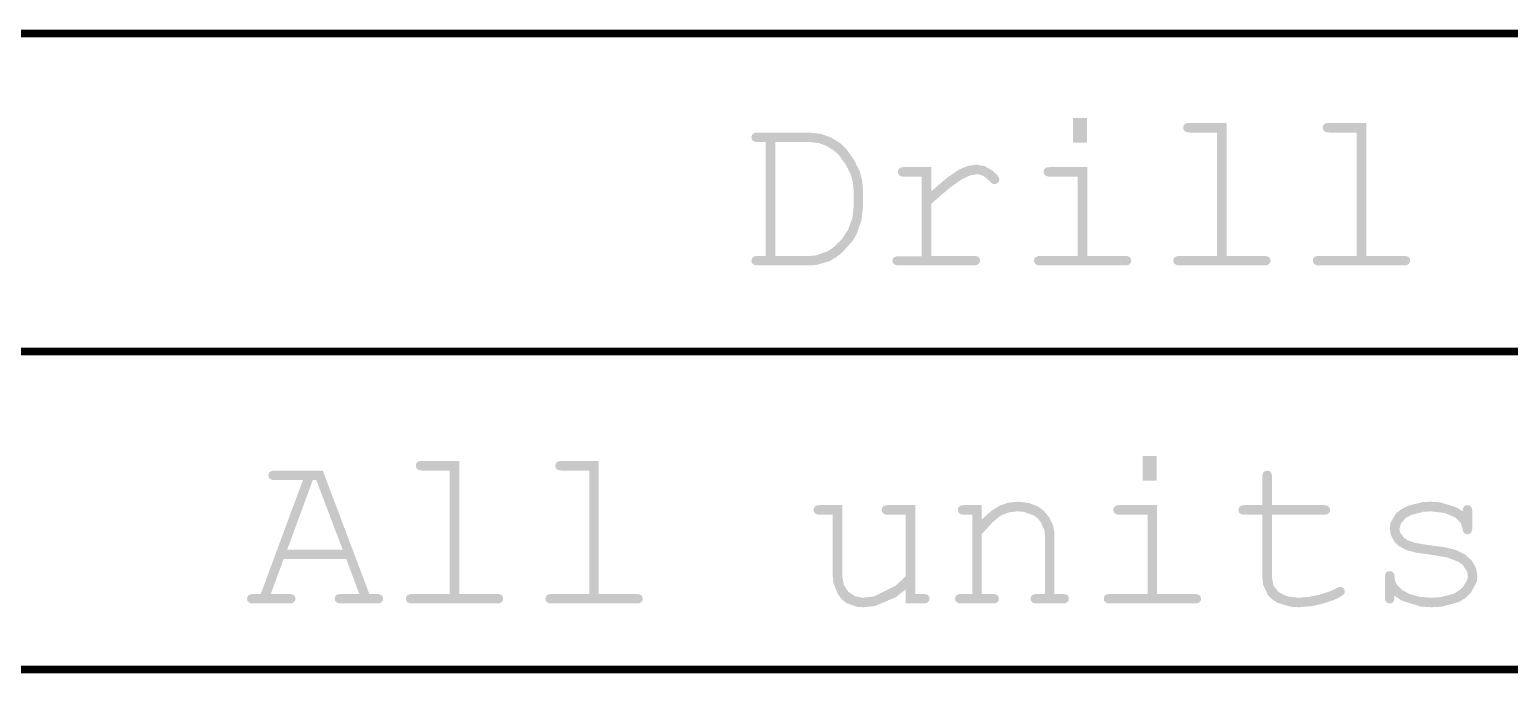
# Model space of a CAD drawing. Extents: x -3 to 268, y -4 to 76.
# Drawn here: x 169.34 to 188.44, y 67.39 to 75.69 of the extents above; entities that cross this region are included whole.
import ezdxf

# ---------------------------------------------------------------- set-up
doc = ezdxf.new("R2010")
doc.units = 0
doc.layers.add('DRILL_SYMBOLS', color=255, linetype='CONTINUOUS')

msp = doc.modelspace()

# ---------------------------------------------------------------- hatches: boundary and pattern name
at = {"layer": 'DRILL_SYMBOLS'}
for points in [[(182.986691, 74.546849), (182.986691, 74.228978), (182.80505, 74.228978), (182.80505, 74.546849)], [(184.788449, 74.485325), (184.788449, 72.769993), (185.271847, 72.769993), (185.310666, 72.765782), (185.3363, 72.753148), (185.350583, 72.733555), (185.355343, 72.70847), (185.350583, 72.6843), (185.3363, 72.664525), (185.310666, 72.651341), (185.271847, 72.646947), (184.182003, 72.646947), (184.144284, 72.651341), (184.119015, 72.664525), (184.104733, 72.6843), (184.099972, 72.70847), (184.104733, 72.733555), (184.119015, 72.753148), (184.144284, 72.765782), (184.182003, 72.769993), (184.665402, 72.769993), (184.665402, 74.360814), (184.31091, 74.360814), (184.273007, 74.365208), (184.247189, 74.378392), (184.232357, 74.398533), (184.227414, 74.423802), (184.232174, 74.447972), (184.246457, 74.467747), (184.272091, 74.480931), (184.31091, 74.485325)], [(186.588742, 74.485325), (186.588742, 72.769993), (187.07214, 72.769993), (187.110959, 72.765782), (187.136593, 72.753148), (187.150876, 72.733555), (187.155636, 72.70847), (187.150876, 72.6843), (187.136593, 72.664525), (187.110959, 72.651341), (187.07214, 72.646947), (185.982296, 72.646947), (185.944577, 72.651341), (185.919308, 72.664525), (185.905026, 72.6843), (185.900265, 72.70847), (185.905026, 72.733555), (185.919308, 72.753148), (185.944577, 72.765782), (185.982296, 72.769993), (186.465695, 72.769993), (186.465695, 74.360814), (186.111203, 74.360814), (186.0733, 74.365208), (186.047482, 74.378392), (186.03265, 74.398533), (186.027707, 74.423802), (186.032467, 74.447972), (186.04675, 74.467747), (186.072384, 74.480931), (186.111203, 74.485325)], [(178.842648, 72.769993), (179.412472, 72.769993), (179.488873, 72.776311), (179.634259, 72.826848), (179.703244, 72.871068), (179.821896, 72.982213), (179.906857, 73.113499), (179.957943, 73.253941), (179.974972, 73.392552), (179.974972, 73.615208), (179.965817, 73.72324), (179.938351, 73.818822), (179.87463, 73.945897), (179.788937, 74.06638), (179.723751, 74.128087), (179.633664, 74.1843), (179.527096, 74.2244), (179.412472, 74.237767), (178.965695, 74.237767), (178.965695, 72.769993), (178.842648, 72.769993), (178.842648, 74.237767), (178.738644, 74.237767), (178.700924, 74.241978), (178.675656, 74.254613), (178.661374, 74.274205), (178.656613, 74.29929), (178.661374, 74.324376), (178.675656, 74.343968), (178.700924, 74.356602), (178.738644, 74.360814), (179.400753, 74.360814), (179.549252, 74.3447), (179.684201, 74.296361), (179.797177, 74.227513), (179.879757, 74.149876), (179.981564, 74.006688), (180.055539, 73.855443), (180.087399, 73.732396), (180.098019, 73.588841), (180.098019, 73.418919), (180.077145, 73.232884), (180.014523, 73.052708), (179.965817, 72.966923), (179.826657, 72.812382), (179.736203, 72.743626), (179.660855, 72.701329), (179.49313, 72.652989), (179.400753, 72.646947), (178.738644, 72.646947), (178.700924, 72.651341), (178.675656, 72.664525), (178.661374, 72.6843), (178.656613, 72.70847), (178.661374, 72.733555), (178.675656, 72.753148), (178.700924, 72.765782), (178.738644, 72.769993)], [(180.97839, 73.915501), (180.97839, 73.604954), (181.188412, 73.783116), (181.338009, 73.884007), (181.452816, 73.930699), (181.558468, 73.946263), (181.664486, 73.927769), (181.762814, 73.872288), (181.833676, 73.807286), (181.857296, 73.760228), (181.852719, 73.734776), (181.838986, 73.714085), (181.818295, 73.700352), (181.792843, 73.695775), (181.779293, 73.697056), (181.767941, 73.700902), (181.753293, 73.711705), (181.729855, 73.733861), (181.681881, 73.777073), (181.6405, 73.804173), (181.60278, 73.818455), (181.565793, 73.823216), (181.476986, 73.807103), (181.371701, 73.758763), (181.21661, 73.647801), (180.97839, 73.443822), (180.97839, 72.769993), (181.523312, 72.769993), (181.56213, 72.765782), (181.587765, 72.753148), (181.602047, 72.733555), (181.606808, 72.70847), (181.602047, 72.6843), (181.587765, 72.664525), (181.56213, 72.651341), (181.523312, 72.646947), (180.55798, 72.646947), (180.52026, 72.651158), (180.494992, 72.663792), (180.480709, 72.683018), (180.475949, 72.707005), (180.480526, 72.729893), (180.494259, 72.748753), (180.519345, 72.761387), (180.55798, 72.765599), (180.855343, 72.765599), (180.855343, 73.790989), (180.628293, 73.790989), (180.590573, 73.795384), (180.565304, 73.808568), (180.551022, 73.828709), (180.546261, 73.853978), (180.550839, 73.878148), (180.564572, 73.897923), (180.589657, 73.911107), (180.628293, 73.915501)], [(182.991085, 73.915501), (182.991085, 72.769993), (183.474484, 72.769993), (183.513302, 72.765782), (183.538937, 72.753148), (183.553219, 72.733555), (183.55798, 72.70847), (183.553219, 72.6843), (183.538937, 72.664525), (183.513302, 72.651341), (183.474484, 72.646947), (182.38464, 72.646947), (182.34692, 72.651341), (182.321652, 72.664525), (182.30737, 72.6843), (182.302609, 72.70847), (182.30737, 72.733555), (182.321652, 72.753148), (182.34692, 72.765782), (182.38464, 72.769993), (182.868039, 72.769993), (182.868039, 73.790989), (182.509152, 73.790989), (182.471249, 73.795384), (182.445431, 73.808568), (182.4306, 73.828343), (182.425656, 73.852513), (182.430417, 73.877781), (182.444699, 73.897923), (182.470334, 73.911107), (182.509152, 73.915501)], [(174.886838, 70.12678), (174.886838, 68.411448), (175.370236, 68.411448), (175.409055, 68.407237), (175.434689, 68.394603), (175.448972, 68.37501), (175.453732, 68.349925), (175.448972, 68.325755), (175.434689, 68.30598), (175.409055, 68.292796), (175.370236, 68.288402), (174.280393, 68.288402), (174.242673, 68.292796), (174.217404, 68.30598), (174.203122, 68.325755), (174.198361, 68.349925), (174.203122, 68.37501), (174.217404, 68.394603), (174.242673, 68.407237), (174.280393, 68.411448), (174.763791, 68.411448), (174.763791, 70.002269), (174.409299, 70.002269), (174.371396, 70.006663), (174.345578, 70.019847), (174.330747, 70.039988), (174.325803, 70.065257), (174.330563, 70.089427), (174.344846, 70.109202), (174.37048, 70.122386), (174.409299, 70.12678)], [(176.687131, 70.12678), (176.687131, 68.411448), (177.170529, 68.411448), (177.209348, 68.407237), (177.234982, 68.394603), (177.249265, 68.37501), (177.254025, 68.349925), (177.249265, 68.325755), (177.234982, 68.30598), (177.209348, 68.292796), (177.170529, 68.288402), (176.080685, 68.288402), (176.042966, 68.292796), (176.017697, 68.30598), (176.003415, 68.325755), (175.998654, 68.349925), (176.003415, 68.37501), (176.017697, 68.394603), (176.042966, 68.407237), (176.080685, 68.411448), (176.564084, 68.411448), (176.564084, 70.002269), (176.209592, 70.002269), (176.171689, 70.006663), (176.145871, 70.019847), (176.131039, 70.039988), (176.126096, 70.065257), (176.130856, 70.089427), (176.145139, 70.109202), (176.170773, 70.122386), (176.209592, 70.12678)], [(183.886838, 70.188304), (183.886838, 69.870433), (183.705197, 69.870433), (183.705197, 70.188304)], [(173.429318, 68.861155), (173.382443, 68.984202), (173.0426, 69.879222), (172.997189, 69.879222), (172.6676, 68.984202), (173.382443, 68.984202), (173.429318, 68.861155), (172.620725, 68.861155), (172.455197, 68.411448), (172.691037, 68.411448), (172.728757, 68.407237), (172.754025, 68.394603), (172.768308, 68.37501), (172.773068, 68.349925), (172.768308, 68.325755), (172.754025, 68.30598), (172.728757, 68.292796), (172.691037, 68.288402), (172.231076, 68.288402), (172.193356, 68.292796), (172.168088, 68.30598), (172.153806, 68.325755), (172.149045, 68.349925), (172.153806, 68.37501), (172.168088, 68.394603), (172.193356, 68.407237), (172.231076, 68.411448), (172.326291, 68.411448), (172.869748, 69.879222), (172.506467, 69.879222), (172.468747, 69.883433), (172.443478, 69.896068), (172.429196, 69.91566), (172.424435, 69.940745), (172.429196, 69.965831), (172.443478, 69.985423), (172.468747, 69.998057), (172.506467, 70.002269), (173.126096, 70.002269), (173.726682, 68.411448), (173.821896, 68.411448), (173.859616, 68.407237), (173.884885, 68.394603), (173.899167, 68.37501), (173.903928, 68.349925), (173.899167, 68.325755), (173.884885, 68.30598), (173.859616, 68.292796), (173.821896, 68.288402), (173.3634, 68.288402), (173.324582, 68.292796), (173.298947, 68.30598), (173.284665, 68.325755), (173.279904, 68.349925), (173.284665, 68.37501), (173.298947, 68.394603), (173.324582, 68.407237), (173.3634, 68.411448), (173.597775, 68.411448)], [(185.373654, 69.556956), (186.041623, 69.556956), (186.079343, 69.552562), (186.104611, 69.539378), (186.118893, 69.519236), (186.123654, 69.493968), (186.118893, 69.469798), (186.104611, 69.450023), (186.079343, 69.436839), (186.041623, 69.432444), (185.373654, 69.432444), (185.373654, 68.613597), (185.395078, 68.515452), (185.459348, 68.434886), (185.564999, 68.381053), (185.710568, 68.363109), (185.840207, 68.372447), (185.9801, 68.400462), (186.109006, 68.440196), (186.205685, 68.484691), (186.232419, 68.498973), (186.254025, 68.503734), (186.275998, 68.499156), (186.295041, 68.485423), (186.308225, 68.465464), (186.312619, 68.44221), (186.307858, 68.42097), (186.293576, 68.401194), (186.213193, 68.35084), (186.065793, 68.296458), (185.88873, 68.254178), (185.719357, 68.240085), (185.617184, 68.2464), (185.445798, 68.296926), (185.376584, 68.341136), (185.320828, 68.396068), (185.257108, 68.532298), (185.249143, 68.613597), (185.249143, 69.432444), (185.022092, 69.432444), (184.984372, 69.436839), (184.959103, 69.450023), (184.944821, 69.470164), (184.94006, 69.495433), (184.944821, 69.519603), (184.959103, 69.539378), (184.984372, 69.552562), (185.022092, 69.556956), (185.249143, 69.556956), (185.249143, 69.920237), (185.253537, 69.957957), (185.266721, 69.983226), (185.286496, 69.997508), (185.310666, 70.002269), (185.335934, 69.997508), (185.356076, 69.983226), (185.36926, 69.957957), (185.373654, 69.920237)], [(180.646603, 68.288402), (180.646603, 68.468577), (180.518063, 68.368612), (180.245602, 68.254365), (180.101682, 68.240085), (180.016995, 68.246217), (179.880032, 68.295278), (179.827756, 68.338206), (179.774564, 68.405314), (179.713773, 68.555461), (179.706174, 68.638499), (179.706174, 69.432444), (179.540646, 69.432444), (179.502927, 69.436839), (179.477658, 69.450023), (179.463376, 69.470164), (179.458615, 69.495433), (179.463376, 69.519603), (179.477658, 69.539378), (179.502927, 69.552562), (179.540646, 69.556956), (179.829221, 69.556956), (179.829221, 68.638499), (179.848264, 68.529002), (179.905393, 68.440745), (179.991086, 68.382518), (180.095822, 68.363109), (180.242856, 68.38032), (180.518247, 68.518016), (180.646603, 68.638499), (180.646603, 69.432444), (180.419553, 69.432444), (180.381833, 69.436839), (180.356564, 69.450023), (180.342282, 69.470164), (180.337521, 69.495433), (180.342282, 69.519603), (180.356564, 69.539378), (180.381833, 69.552562), (180.419553, 69.556956), (180.76965, 69.556956), (180.76965, 68.411448), (180.873654, 68.411448), (180.911374, 68.407237), (180.936643, 68.394603), (180.950925, 68.37501), (180.955685, 68.349925), (180.950925, 68.325755), (180.936643, 68.30598), (180.911374, 68.292796), (180.873654, 68.288402)], [(181.628049, 69.556956), (181.628049, 69.370921), (181.750729, 69.481151), (181.860959, 69.551097), (181.971555, 69.58845), (182.095334, 69.600902), (182.229733, 69.585887), (182.351682, 69.540843), (182.429868, 69.482432), (182.500363, 69.395091), (182.550351, 69.292003), (182.567014, 69.186351), (182.567014, 68.411448), (182.671018, 68.411448), (182.708737, 68.407237), (182.734006, 68.394603), (182.748288, 68.37501), (182.753049, 68.349925), (182.748288, 68.325755), (182.734006, 68.30598), (182.708737, 68.292796), (182.671018, 68.288402), (182.341428, 68.288402), (182.302609, 68.292796), (182.276975, 68.30598), (182.262692, 68.325755), (182.257932, 68.349925), (182.262692, 68.37501), (182.276975, 68.394603), (182.302609, 68.407237), (182.341428, 68.411448), (182.443967, 68.411448), (182.443967, 69.165843), (182.438016, 69.228511), (182.390408, 69.33874), (182.348752, 69.386302), (182.297116, 69.425715), (182.169675, 69.470759), (182.093869, 69.47639), (181.980344, 69.464122), (181.882932, 69.427318), (181.774533, 69.341807), (181.628049, 69.183421), (181.628049, 68.411448), (181.767209, 68.411448), (181.804929, 68.407237), (181.830197, 68.394603), (181.844479, 68.37501), (181.84924, 68.349925), (181.844479, 68.325755), (181.830197, 68.30598), (181.804929, 68.292796), (181.767209, 68.288402), (181.365842, 68.288402), (181.328122, 68.292796), (181.302853, 68.30598), (181.288571, 68.325755), (181.28381, 68.349925), (181.288571, 68.37501), (181.302853, 68.394603), (181.328122, 68.407237), (181.365842, 68.411448), (181.505002, 68.411448), (181.505002, 69.432444), (181.400998, 69.432444), (181.363278, 69.436839), (181.33801, 69.450023), (181.323727, 69.470164), (181.318967, 69.495433), (181.323727, 69.519603), (181.33801, 69.539378), (181.363278, 69.552562), (181.400998, 69.556956)], [(183.891232, 69.556956), (183.891232, 68.411448), (184.374631, 68.411448), (184.413449, 68.407237), (184.439084, 68.394603), (184.453366, 68.37501), (184.458127, 68.349925), (184.453366, 68.325755), (184.439084, 68.30598), (184.413449, 68.292796), (184.374631, 68.288402), (183.284787, 68.288402), (183.247067, 68.292796), (183.221799, 68.30598), (183.207517, 68.325755), (183.202756, 68.349925), (183.207517, 68.37501), (183.221799, 68.394603), (183.247067, 68.407237), (183.284787, 68.411448), (183.768185, 68.411448), (183.768185, 69.432444), (183.409299, 69.432444), (183.371396, 69.436839), (183.345578, 69.450023), (183.330747, 69.469798), (183.325803, 69.493968), (183.330563, 69.519236), (183.344846, 69.539378), (183.37048, 69.552562), (183.409299, 69.556956)], [(187.833127, 69.47639), (187.837521, 69.513011), (187.850705, 69.537913), (187.87048, 69.552195), (187.89465, 69.556956), (187.919919, 69.552195), (187.94006, 69.537913), (187.953244, 69.512278), (187.957639, 69.47346), (187.957639, 69.262523), (187.953244, 69.224803), (187.94006, 69.199534), (187.919919, 69.185252), (187.89465, 69.180491), (187.871762, 69.18452), (187.852902, 69.196605), (187.839536, 69.217845), (187.833127, 69.249339), (187.806027, 69.329539), (187.742307, 69.394359), (187.60278, 69.455882), (187.424435, 69.47639), (187.326932, 69.471171), (187.166531, 69.429423), (187.103635, 69.392894), (187.038815, 69.326243), (187.017209, 69.252269), (187.023618, 69.210154), (187.074887, 69.136912), (187.119748, 69.105784), (187.221555, 69.069529), (187.38635, 69.042796), (187.603513, 69.013133), (187.742307, 68.979808), (187.866269, 68.918651), (187.953976, 68.837718), (188.006162, 68.743235), (188.023557, 68.641429), (188.014127, 68.565211), (187.938687, 68.425685), (187.872678, 68.362376), (187.788449, 68.308874), (187.567258, 68.247728), (187.430295, 68.240085), (187.291135, 68.24933), (187.052365, 68.323293), (186.952756, 68.388011), (186.951291, 68.346995), (186.946896, 68.323558), (186.938657, 68.310008), (186.925656, 68.298655), (186.90936, 68.290965), (186.891232, 68.288402), (186.867062, 68.293162), (186.847287, 68.307444), (186.834103, 68.332713), (186.829709, 68.370433), (186.829709, 68.623851), (186.83392, 68.66157), (186.846555, 68.686839), (186.866147, 68.701121), (186.891232, 68.705882), (186.915585, 68.701304), (186.93591, 68.687571), (186.949643, 68.666148), (186.954221, 68.638499), (186.962643, 68.57661), (186.987912, 68.525706), (187.054379, 68.461436), (187.151242, 68.409251), (187.275937, 68.374644), (187.4259, 68.363109), (187.538327, 68.368693), (187.717038, 68.413371), (187.783322, 68.452464), (187.834592, 68.497783), (187.893185, 68.592265), (187.90051, 68.641429), (187.893094, 68.69572), (187.833768, 68.787272), (187.781857, 68.824534), (187.634457, 68.882029), (187.432492, 68.916819), (187.235654, 68.943919), (187.103635, 68.978343), (187.015012, 69.02595), (186.948361, 69.092601), (186.906613, 69.171702), (186.892697, 69.256663), (186.902402, 69.331691), (186.980038, 69.457301), (187.047971, 69.507884), (187.129361, 69.548579), (187.314664, 69.595088), (187.418576, 69.600902), (187.540067, 69.59312), (187.747342, 69.530864)]]:
    msp.add_hatch(color=7, dxfattribs=at).paths.add_polyline_path(points)

# ---------------------------------------------------------------- linework, layer by layer
at = {"layer": 'DRILL_SYMBOLS', "color": 7}
for points, const_width in [([(267.529853, 75.637377), (110.923999, 75.637377)], 0.1), ([(182.986691, 74.546849), (182.986691, 74.228978), (182.80505, 74.228978), (182.80505, 74.546849), (182.986691, 74.546849)], 0.000001), ([(184.788449, 74.485325), (184.788449, 72.769993), (185.271847, 72.769993), (185.310666, 72.765782), (185.3363, 72.753148), (185.350583, 72.733555), (185.355343, 72.70847), (185.350583, 72.6843), (185.3363, 72.664525), (185.310666, 72.651341), (185.271847, 72.646947), (184.182003, 72.646947), (184.144284, 72.651341), (184.119015, 72.664525), (184.104733, 72.6843), (184.099972, 72.70847), (184.104733, 72.733555), (184.119015, 72.753148), (184.144284, 72.765782), (184.182003, 72.769993), (184.665402, 72.769993), (184.665402, 74.360814), (184.31091, 74.360814), (184.273007, 74.365208), (184.247189, 74.378392), (184.232357, 74.398533), (184.227414, 74.423802), (184.232174, 74.447972), (184.246457, 74.467747), (184.272091, 74.480931), (184.31091, 74.485325), (184.788449, 74.485325)], 0.000001), ([(186.588742, 74.485325), (186.588742, 72.769993), (187.07214, 72.769993), (187.110959, 72.765782), (187.136593, 72.753148), (187.150876, 72.733555), (187.155636, 72.70847), (187.150876, 72.6843), (187.136593, 72.664525), (187.110959, 72.651341), (187.07214, 72.646947), (185.982296, 72.646947), (185.944577, 72.651341), (185.919308, 72.664525), (185.905026, 72.6843), (185.900265, 72.70847), (185.905026, 72.733555), (185.919308, 72.753148), (185.944577, 72.765782), (185.982296, 72.769993), (186.465695, 72.769993), (186.465695, 74.360814), (186.111203, 74.360814), (186.0733, 74.365208), (186.047482, 74.378392), (186.03265, 74.398533), (186.027707, 74.423802), (186.032467, 74.447972), (186.04675, 74.467747), (186.072384, 74.480931), (186.111203, 74.485325), (186.588742, 74.485325)], 0.000001), ([(178.842648, 72.769993), (179.412472, 72.769993), (179.488873, 72.776311), (179.634259, 72.826848), (179.703244, 72.871068), (179.821896, 72.982213), (179.906857, 73.113499), (179.957943, 73.253941), (179.974972, 73.392552), (179.974972, 73.615208), (179.965817, 73.72324), (179.938351, 73.818822), (179.87463, 73.945897), (179.788937, 74.06638), (179.723751, 74.128087), (179.633664, 74.1843), (179.527096, 74.2244), (179.412472, 74.237767), (178.965695, 74.237767), (178.965695, 72.769993), (178.842648, 72.769993), (178.842648, 74.237767), (178.738644, 74.237767), (178.700924, 74.241978), (178.675656, 74.254613), (178.661374, 74.274205), (178.656613, 74.29929), (178.661374, 74.324376), (178.675656, 74.343968), (178.700924, 74.356602), (178.738644, 74.360814), (179.400753, 74.360814), (179.549252, 74.3447), (179.684201, 74.296361), (179.797177, 74.227513), (179.879757, 74.149876), (179.981564, 74.006688), (180.055539, 73.855443), (180.087399, 73.732396), (180.098019, 73.588841), (180.098019, 73.418919), (180.077145, 73.232884), (180.014523, 73.052708), (179.965817, 72.966923), (179.826657, 72.812382), (179.736203, 72.743626), (179.660855, 72.701329), (179.49313, 72.652989), (179.400753, 72.646947), (178.738644, 72.646947), (178.700924, 72.651341), (178.675656, 72.664525), (178.661374, 72.6843), (178.656613, 72.70847), (178.661374, 72.733555), (178.675656, 72.753148), (178.700924, 72.765782), (178.738644, 72.769993), (178.842648, 72.769993)], 0.000001), ([(180.97839, 73.915501), (180.97839, 73.604954), (181.188412, 73.783116), (181.338009, 73.884007), (181.452816, 73.930699), (181.558468, 73.946263), (181.664486, 73.927769), (181.762814, 73.872288), (181.833676, 73.807286), (181.857296, 73.760228), (181.852719, 73.734776), (181.838986, 73.714085), (181.818295, 73.700352), (181.792843, 73.695775), (181.779293, 73.697056), (181.767941, 73.700902), (181.753293, 73.711705), (181.729855, 73.733861), (181.681881, 73.777073), (181.6405, 73.804173), (181.60278, 73.818455), (181.565793, 73.823216), (181.476986, 73.807103), (181.371701, 73.758763), (181.21661, 73.647801), (180.97839, 73.443822), (180.97839, 72.769993), (181.523312, 72.769993), (181.56213, 72.765782), (181.587765, 72.753148), (181.602047, 72.733555), (181.606808, 72.70847), (181.602047, 72.6843), (181.587765, 72.664525), (181.56213, 72.651341), (181.523312, 72.646947), (180.55798, 72.646947), (180.52026, 72.651158), (180.494992, 72.663792), (180.480709, 72.683018), (180.475949, 72.707005), (180.480526, 72.729893), (180.494259, 72.748753), (180.519345, 72.761387), (180.55798, 72.765599), (180.855343, 72.765599), (180.855343, 73.790989), (180.628293, 73.790989), (180.590573, 73.795384), (180.565304, 73.808568), (180.551022, 73.828709), (180.546261, 73.853978), (180.550839, 73.878148), (180.564572, 73.897923), (180.589657, 73.911107), (180.628293, 73.915501), (180.97839, 73.915501)], 0.000001), ([(182.991085, 73.915501), (182.991085, 72.769993), (183.474484, 72.769993), (183.513302, 72.765782), (183.538937, 72.753148), (183.553219, 72.733555), (183.55798, 72.70847), (183.553219, 72.6843), (183.538937, 72.664525), (183.513302, 72.651341), (183.474484, 72.646947), (182.38464, 72.646947), (182.34692, 72.651341), (182.321652, 72.664525), (182.30737, 72.6843), (182.302609, 72.70847), (182.30737, 72.733555), (182.321652, 72.753148), (182.34692, 72.765782), (182.38464, 72.769993), (182.868039, 72.769993), (182.868039, 73.790989), (182.509152, 73.790989), (182.471249, 73.795384), (182.445431, 73.808568), (182.4306, 73.828343), (182.425656, 73.852513), (182.430417, 73.877781), (182.444699, 73.897923), (182.470334, 73.911107), (182.509152, 73.915501), (182.991085, 73.915501)], 0.000001), ([(110.923999, 71.537377), (267.529853, 71.537377)], 0.1), ([(174.886838, 70.12678), (174.886838, 68.411448), (175.370236, 68.411448), (175.409055, 68.407237), (175.434689, 68.394603), (175.448972, 68.37501), (175.453732, 68.349925), (175.448972, 68.325755), (175.434689, 68.30598), (175.409055, 68.292796), (175.370236, 68.288402), (174.280393, 68.288402), (174.242673, 68.292796), (174.217404, 68.30598), (174.203122, 68.325755), (174.198361, 68.349925), (174.203122, 68.37501), (174.217404, 68.394603), (174.242673, 68.407237), (174.280393, 68.411448), (174.763791, 68.411448), (174.763791, 70.002269), (174.409299, 70.002269), (174.371396, 70.006663), (174.345578, 70.019847), (174.330747, 70.039988), (174.325803, 70.065257), (174.330563, 70.089427), (174.344846, 70.109202), (174.37048, 70.122386), (174.409299, 70.12678), (174.886838, 70.12678)], 0.000001), ([(176.687131, 70.12678), (176.687131, 68.411448), (177.170529, 68.411448), (177.209348, 68.407237), (177.234982, 68.394603), (177.249265, 68.37501), (177.254025, 68.349925), (177.249265, 68.325755), (177.234982, 68.30598), (177.209348, 68.292796), (177.170529, 68.288402), (176.080685, 68.288402), (176.042966, 68.292796), (176.017697, 68.30598), (176.003415, 68.325755), (175.998654, 68.349925), (176.003415, 68.37501), (176.017697, 68.394603), (176.042966, 68.407237), (176.080685, 68.411448), (176.564084, 68.411448), (176.564084, 70.002269), (176.209592, 70.002269), (176.171689, 70.006663), (176.145871, 70.019847), (176.131039, 70.039988), (176.126096, 70.065257), (176.130856, 70.089427), (176.145139, 70.109202), (176.170773, 70.122386), (176.209592, 70.12678), (176.687131, 70.12678)], 0.000001), ([(183.886838, 70.188304), (183.886838, 69.870433), (183.705197, 69.870433), (183.705197, 70.188304), (183.886838, 70.188304)], 0.000001), ([(173.429318, 68.861155), (173.382443, 68.984202), (173.0426, 69.879222), (172.997189, 69.879222), (172.6676, 68.984202), (173.382443, 68.984202), (173.429318, 68.861155), (172.620725, 68.861155), (172.455197, 68.411448), (172.691037, 68.411448), (172.728757, 68.407237), (172.754025, 68.394603), (172.768308, 68.37501), (172.773068, 68.349925), (172.768308, 68.325755), (172.754025, 68.30598), (172.728757, 68.292796), (172.691037, 68.288402), (172.231076, 68.288402), (172.193356, 68.292796), (172.168088, 68.30598), (172.153806, 68.325755), (172.149045, 68.349925), (172.153806, 68.37501), (172.168088, 68.394603), (172.193356, 68.407237), (172.231076, 68.411448), (172.326291, 68.411448), (172.869748, 69.879222), (172.506467, 69.879222), (172.468747, 69.883433), (172.443478, 69.896068), (172.429196, 69.91566), (172.424435, 69.940745), (172.429196, 69.965831), (172.443478, 69.985423), (172.468747, 69.998057), (172.506467, 70.002269), (173.126096, 70.002269), (173.726682, 68.411448), (173.821896, 68.411448), (173.859616, 68.407237), (173.884885, 68.394603), (173.899167, 68.37501), (173.903928, 68.349925), (173.899167, 68.325755), (173.884885, 68.30598), (173.859616, 68.292796), (173.821896, 68.288402), (173.3634, 68.288402), (173.324582, 68.292796), (173.298947, 68.30598), (173.284665, 68.325755), (173.279904, 68.349925), (173.284665, 68.37501), (173.298947, 68.394603), (173.324582, 68.407237), (173.3634, 68.411448), (173.597775, 68.411448), (173.429318, 68.861155)], 0.000001), ([(185.373654, 69.556956), (186.041623, 69.556956), (186.079343, 69.552562), (186.104611, 69.539378), (186.118893, 69.519236), (186.123654, 69.493968), (186.118893, 69.469798), (186.104611, 69.450023), (186.079343, 69.436839), (186.041623, 69.432444), (185.373654, 69.432444), (185.373654, 68.613597), (185.395078, 68.515452), (185.459348, 68.434886), (185.564999, 68.381053), (185.710568, 68.363109), (185.840207, 68.372447), (185.9801, 68.400462), (186.109006, 68.440196), (186.205685, 68.484691), (186.232419, 68.498973), (186.254025, 68.503734), (186.275998, 68.499156), (186.295041, 68.485423), (186.308225, 68.465464), (186.312619, 68.44221), (186.307858, 68.42097), (186.293576, 68.401194), (186.213193, 68.35084), (186.065793, 68.296458), (185.88873, 68.254178), (185.719357, 68.240085), (185.617184, 68.2464), (185.445798, 68.296926), (185.376584, 68.341136), (185.320828, 68.396068), (185.257108, 68.532298), (185.249143, 68.613597), (185.249143, 69.432444), (185.022092, 69.432444), (184.984372, 69.436839), (184.959103, 69.450023), (184.944821, 69.470164), (184.94006, 69.495433), (184.944821, 69.519603), (184.959103, 69.539378), (184.984372, 69.552562), (185.022092, 69.556956), (185.249143, 69.556956), (185.249143, 69.920237), (185.253537, 69.957957), (185.266721, 69.983226), (185.286496, 69.997508), (185.310666, 70.002269), (185.335934, 69.997508), (185.356076, 69.983226), (185.36926, 69.957957), (185.373654, 69.920237), (185.373654, 69.556956)], 0.000001), ([(180.646603, 68.288402), (180.646603, 68.468577), (180.518063, 68.368612), (180.245602, 68.254365), (180.101682, 68.240085), (180.016995, 68.246217), (179.880032, 68.295278), (179.827756, 68.338206), (179.774564, 68.405314), (179.713773, 68.555461), (179.706174, 68.638499), (179.706174, 69.432444), (179.540646, 69.432444), (179.502927, 69.436839), (179.477658, 69.450023), (179.463376, 69.470164), (179.458615, 69.495433), (179.463376, 69.519603), (179.477658, 69.539378), (179.502927, 69.552562), (179.540646, 69.556956), (179.829221, 69.556956), (179.829221, 68.638499), (179.848264, 68.529002), (179.905393, 68.440745), (179.991086, 68.382518), (180.095822, 68.363109), (180.242856, 68.38032), (180.518247, 68.518016), (180.646603, 68.638499), (180.646603, 69.432444), (180.419553, 69.432444), (180.381833, 69.436839), (180.356564, 69.450023), (180.342282, 69.470164), (180.337521, 69.495433), (180.342282, 69.519603), (180.356564, 69.539378), (180.381833, 69.552562), (180.419553, 69.556956), (180.76965, 69.556956), (180.76965, 68.411448), (180.873654, 68.411448), (180.911374, 68.407237), (180.936643, 68.394603), (180.950925, 68.37501), (180.955685, 68.349925), (180.950925, 68.325755), (180.936643, 68.30598), (180.911374, 68.292796), (180.873654, 68.288402), (180.646603, 68.288402)], 0.000001), ([(181.628049, 69.556956), (181.628049, 69.370921), (181.750729, 69.481151), (181.860959, 69.551097), (181.971555, 69.58845), (182.095334, 69.600902), (182.229733, 69.585887), (182.351682, 69.540843), (182.429868, 69.482432), (182.500363, 69.395091), (182.550351, 69.292003), (182.567014, 69.186351), (182.567014, 68.411448), (182.671018, 68.411448), (182.708737, 68.407237), (182.734006, 68.394603), (182.748288, 68.37501), (182.753049, 68.349925), (182.748288, 68.325755), (182.734006, 68.30598), (182.708737, 68.292796), (182.671018, 68.288402), (182.341428, 68.288402), (182.302609, 68.292796), (182.276975, 68.30598), (182.262692, 68.325755), (182.257932, 68.349925), (182.262692, 68.37501), (182.276975, 68.394603), (182.302609, 68.407237), (182.341428, 68.411448), (182.443967, 68.411448), (182.443967, 69.165843), (182.438016, 69.228511), (182.390408, 69.33874), (182.348752, 69.386302), (182.297116, 69.425715), (182.169675, 69.470759), (182.093869, 69.47639), (181.980344, 69.464122), (181.882932, 69.427318), (181.774533, 69.341807), (181.628049, 69.183421), (181.628049, 68.411448), (181.767209, 68.411448), (181.804929, 68.407237), (181.830197, 68.394603), (181.844479, 68.37501), (181.84924, 68.349925), (181.844479, 68.325755), (181.830197, 68.30598), (181.804929, 68.292796), (181.767209, 68.288402), (181.365842, 68.288402), (181.328122, 68.292796), (181.302853, 68.30598), (181.288571, 68.325755), (181.28381, 68.349925), (181.288571, 68.37501), (181.302853, 68.394603), (181.328122, 68.407237), (181.365842, 68.411448), (181.505002, 68.411448), (181.505002, 69.432444), (181.400998, 69.432444), (181.363278, 69.436839), (181.33801, 69.450023), (181.323727, 69.470164), (181.318967, 69.495433), (181.323727, 69.519603), (181.33801, 69.539378), (181.363278, 69.552562), (181.400998, 69.556956), (181.628049, 69.556956)], 0.000001), ([(183.891232, 69.556956), (183.891232, 68.411448), (184.374631, 68.411448), (184.413449, 68.407237), (184.439084, 68.394603), (184.453366, 68.37501), (184.458127, 68.349925), (184.453366, 68.325755), (184.439084, 68.30598), (184.413449, 68.292796), (184.374631, 68.288402), (183.284787, 68.288402), (183.247067, 68.292796), (183.221799, 68.30598), (183.207517, 68.325755), (183.202756, 68.349925), (183.207517, 68.37501), (183.221799, 68.394603), (183.247067, 68.407237), (183.284787, 68.411448), (183.768185, 68.411448), (183.768185, 69.432444), (183.409299, 69.432444), (183.371396, 69.436839), (183.345578, 69.450023), (183.330747, 69.469798), (183.325803, 69.493968), (183.330563, 69.519236), (183.344846, 69.539378), (183.37048, 69.552562), (183.409299, 69.556956), (183.891232, 69.556956)], 0.000001), ([(187.833127, 69.47639), (187.837521, 69.513011), (187.850705, 69.537913), (187.87048, 69.552195), (187.89465, 69.556956), (187.919919, 69.552195), (187.94006, 69.537913), (187.953244, 69.512278), (187.957639, 69.47346), (187.957639, 69.262523), (187.953244, 69.224803), (187.94006, 69.199534), (187.919919, 69.185252), (187.89465, 69.180491), (187.871762, 69.18452), (187.852902, 69.196605), (187.839536, 69.217845), (187.833127, 69.249339), (187.806027, 69.329539), (187.742307, 69.394359), (187.60278, 69.455882), (187.424435, 69.47639), (187.326932, 69.471171), (187.166531, 69.429423), (187.103635, 69.392894), (187.038815, 69.326243), (187.017209, 69.252269), (187.023618, 69.210154), (187.074887, 69.136912), (187.119748, 69.105784), (187.221555, 69.069529), (187.38635, 69.042796), (187.603513, 69.013133), (187.742307, 68.979808), (187.866269, 68.918651), (187.953976, 68.837718), (188.006162, 68.743235), (188.023557, 68.641429), (188.014127, 68.565211), (187.938687, 68.425685), (187.872678, 68.362376), (187.788449, 68.308874), (187.567258, 68.247728), (187.430295, 68.240085), (187.291135, 68.24933), (187.052365, 68.323293), (186.952756, 68.388011), (186.951291, 68.346995), (186.946896, 68.323558), (186.938657, 68.310008), (186.925656, 68.298655), (186.90936, 68.290965), (186.891232, 68.288402), (186.867062, 68.293162), (186.847287, 68.307444), (186.834103, 68.332713), (186.829709, 68.370433), (186.829709, 68.623851), (186.83392, 68.66157), (186.846555, 68.686839), (186.866147, 68.701121), (186.891232, 68.705882), (186.915585, 68.701304), (186.93591, 68.687571), (186.949643, 68.666148), (186.954221, 68.638499), (186.962643, 68.57661), (186.987912, 68.525706), (187.054379, 68.461436), (187.151242, 68.409251), (187.275937, 68.374644), (187.4259, 68.363109), (187.538327, 68.368693), (187.717038, 68.413371), (187.783322, 68.452464), (187.834592, 68.497783), (187.893185, 68.592265), (187.90051, 68.641429), (187.893094, 68.69572), (187.833768, 68.787272), (187.781857, 68.824534), (187.634457, 68.882029), (187.432492, 68.916819), (187.235654, 68.943919), (187.103635, 68.978343), (187.015012, 69.02595), (186.948361, 69.092601), (186.906613, 69.171702), (186.892697, 69.256663), (186.902402, 69.331691), (186.980038, 69.457301), (187.047971, 69.507884), (187.129361, 69.548579), (187.314664, 69.595088), (187.418576, 69.600902), (187.540067, 69.59312), (187.747342, 69.530864), (187.833127, 69.47639)], 0.000001), ([(110.923999, 67.437377), (267.529853, 67.437377)], 0.1)]:
    msp.add_lwpolyline(points, dxfattribs=dict(at, const_width=const_width))

doc.saveas('drawing.dxf')
